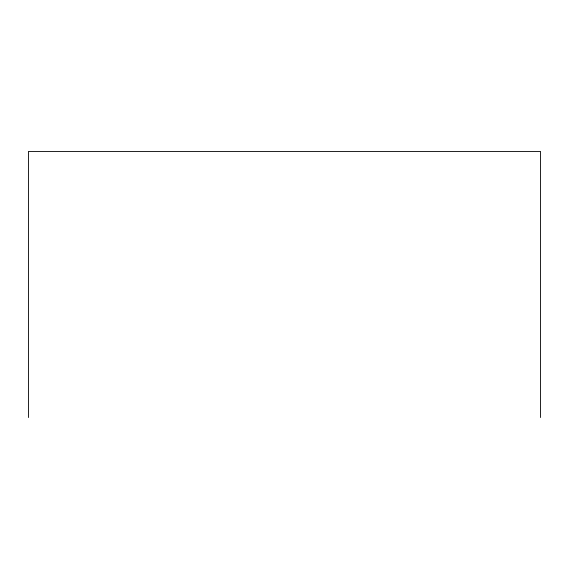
<?xml version="1.0" encoding="UTF-8"?>
<svg xmlns="http://www.w3.org/2000/svg" width="569" height="569" viewBox="0 0 569 569"><rect width="100%" height="100%" fill="white"/><g stroke="black" fill="none" stroke-linecap="round" stroke-linejoin="round"><path stroke-width="0.85" d="M540.55 417.539L540.55 151.461L28.45 151.461L28.45 417.539"/></g></svg>
